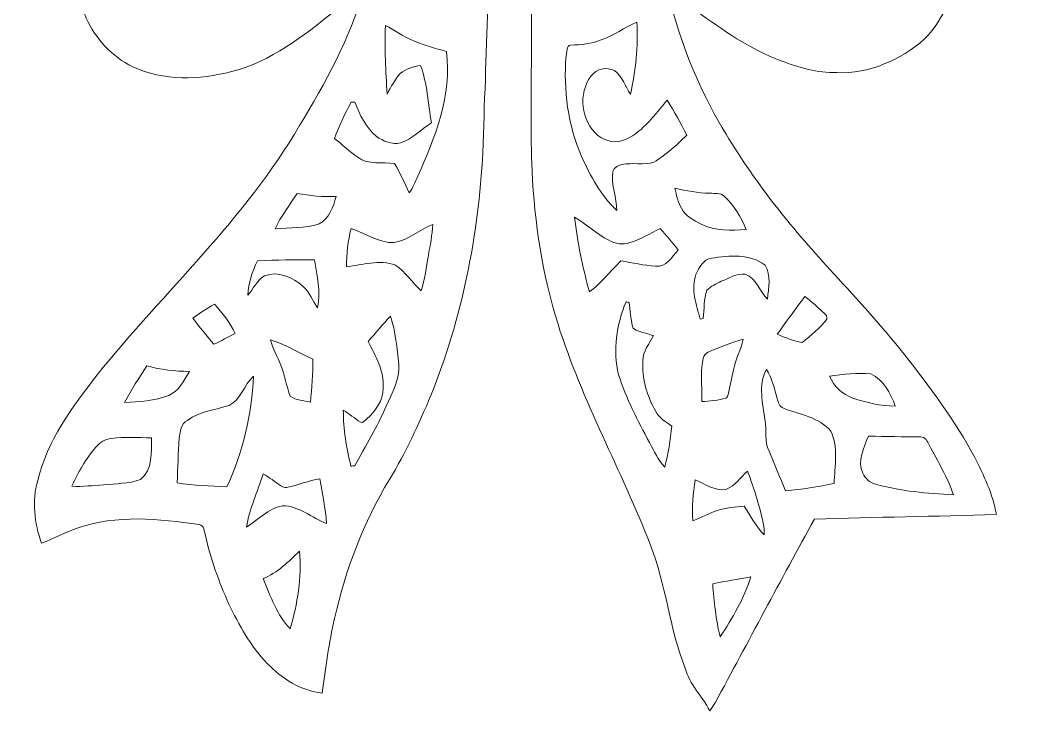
# Model space of a CAD drawing. Header units: centimetres. Extents: x -14.4 to 14.4, y -16.1 to 16.2.
# Drawn here: x -14.38 to 14.38, y -16.12 to 3.64 of the extents above; entities that cross this region are included whole.
import ezdxf

# ---------------------------------------------------------------- set-up
doc = ezdxf.new("R2010")
doc.units = ezdxf.units.CM
doc.header["$MEASUREMENT"] = 0
doc.layers.add('Layer 1', color=7, linetype='Continuous')

msp = doc.modelspace()

# ---------------------------------------------------------------- linework, layer by layer
at = {"layer": 'Layer 1', "color": 251, "lineweight": 9}
for points, knots in [([(11.6222, 16.09652), (12.20287, 16.15367), (12.80365, 16.08417), (13.33493, 15.83299), (13.33493, 15.83299), (13.70817, 15.66154), (14.07682, 15.40648), (14.2518, 15.02125), (14.2518, 15.02125), (14.37986, 14.77748), (14.3661, 14.48856), (14.3407, 14.22256), (14.3407, 14.22256), (14.23593, 13.72056), (13.96499, 13.27853), (13.78931, 12.80087), (13.78931, 12.80087), (13.2799, 11.60636), (12.97545, 10.33071), (12.82305, 9.04308), (12.82305, 9.04308), (12.63608, 7.67007), (12.66748, 6.27166), (12.40184, 4.90887), (12.40184, 4.90887), (12.28507, 4.23718), (11.98767, 3.58172), (11.49872, 3.09912), (11.49872, 3.09912), (10.81539, 2.49869), (9.91721, 2.10252), (8.99577, 2.14168), (8.99577, 2.14168), (8.44261, 2.12757), (7.90604, 2.28737), (7.39521, 2.48316), (7.39521, 2.48316), (6.51115, 2.81125), (5.73151, 3.35911), (4.97409, 3.90945), (4.97409, 3.90945), (4.7215, 4.08336), (4.49609, 4.31126), (4.20398, 4.41815), (4.20398, 4.41815), (4.22197, 4.19625), (4.2837, 3.98141), (4.3405, 3.76692), (4.3405, 3.76692), (4.67988, 2.57947), (5.18612, 1.44071), (5.825, 0.38378), (5.825, 0.38378), (6.6953, -1.06402), (7.76845, -2.37847), (8.91322, -3.61707), (8.91322, -3.61707), (9.6036, -4.36284), (10.28905, -5.11496), (10.92123, -5.91189), (10.92123, -5.91189), (11.66382, -6.84534), (12.37397, -7.81229), (12.94264, -8.86323), (12.94264, -8.86323), (13.20335, -9.38216), (13.46087, -9.91486), (13.56212, -10.49165), (13.56212, -10.49165), (11.82751, -10.55621), (10.09148, -10.57279), (8.35689, -10.62747), (8.35689, -10.62747), (7.38957, -12.3709), (6.46212, -14.1362), (5.50962, -15.88774), (5.50962, -15.88774), (5.46481, -15.96676), (5.41296, -16.0419), (5.35898, -16.11528), (5.35898, -16.11528), (5.14767, -15.693), (4.77619, -15.36139), (4.65694, -14.89361), (4.65694, -14.89361), (4.20327, -13.75449), (4.1119, -12.51165), (3.66211, -11.37112), (3.66211, -11.37112), (2.83485, -9.24352), (1.70208, -7.2408), (1.01663, -5.05675), (1.01663, -5.05675), (0.56719, -3.63823), (0.34494, -2.15304), (0.27297, -0.6689), (0.27297, -0.6689), (0.1816, 1.49821), (0.34494, 3.6692), (0.19536, 5.83456), (0.19536, 5.83456), (0.14703, 6.5881), (-0.01419, 7.3314), (-0.27736, 8.03837), (-0.27736, 8.03837), (-0.46539, 7.86127), (-0.5804, 7.61644), (-0.63261, 7.36597), (-0.63261, 7.36597), (-0.90248, 6.27483), (-0.98362, 5.14664), (-1.0002, 4.02586), (-1.0002, 4.02586), (-1.02984, 2.63451), (-1.09616, 1.24421), (-1.13673, -0.14715), (-1.13673, -0.14715), (-1.26055, -2.51958), (-1.73363, -4.8846), (-2.62086, -7.09193), (-2.62086, -7.09193), (-2.97082, -7.91496), (-3.33771, -8.73552), (-3.81114, -9.49646), (-3.81114, -9.49646), (-4.55373, -10.72025), (-5.0642, -12.07492), (-5.37747, -13.46909), (-5.37747, -13.46909), (-5.55139, -14.17077), (-5.623, -14.89079), (-5.73236, -15.60375), (-5.73236, -15.60375), (-6.34549, -15.54096), (-6.88947, -15.19629), (-7.30575, -14.75638), (-7.30575, -14.75638), (-7.78729, -14.26849), (-8.11079, -13.65395), (-8.41347, -13.04541), (-8.41347, -13.04541), (-8.68688, -12.41499), (-8.93488, -11.7687), (-9.07423, -11.09419), (-9.07423, -11.09419), (-9.11444, -10.994), (-9.11092, -10.80139), (-9.25732, -10.78763), (-9.25732, -10.78763), (-10.40984, -10.61583), (-11.62552, -10.49306), (-12.74594, -10.8924), (-12.74594, -10.8924), (-13.09766, -11.00494), (-13.41904, -11.19262), (-13.76688, -11.31503), (-13.76688, -11.31503), (-13.9796, -10.74706), (-14.03922, -10.10959), (-13.878, -9.5208), (-13.878, -9.5208), (-13.5979, -8.37745), (-12.8814, -7.41155), (-12.17126, -6.49785), (-12.17126, -6.49785), (-10.24897, -4.11766), (-7.93864, -2.03557), (-6.38183, 0.62508), (-6.38183, 0.62508), (-5.64911, 1.85063), (-4.93332, 3.11076), (-4.54985, 4.49611), (-4.54985, 4.49611), (-4.85818, 4.34195), (-5.11006, 4.09959), (-5.38488, 3.89604), (-5.38488, 3.89604), (-6.27564, 3.19084), (-7.19992, 2.45601), (-8.32245, 2.17272), (-8.32245, 2.17272), (-9.2492, 1.93636), (-10.27438, 1.89191), (-11.15667, 2.31136), (-11.15667, 2.31136), (-11.7504, 2.59217), (-12.21395, 3.10688), (-12.48806, 3.69848), (-12.48806, 3.69848), (-12.76393, 4.39063), (-12.76181, 5.15122), (-12.76852, 5.88431), (-12.76852, 5.88431), (-12.66797, 8.19359), (-13.06873, 10.52686), (-13.97078, 12.65658), (-13.97078, 12.65658), (-14.15917, 13.13142), (-14.37965, 13.61719), (-14.35566, 14.13931), (-14.35566, 14.13931), (-14.38106, 14.49455), (-14.14364, 14.7923), (-13.90411, 15.02584), (-13.90411, 15.02584), (-13.41339, 15.49574), (-12.72477, 15.67636), (-12.06402, 15.71975), (-12.06402, 15.71975), (-11.00851, 15.81571), (-9.9604, 15.60898), (-8.93028, 15.40401), (-8.93028, 15.40401), (-6.3021, 14.84804), (-3.7681, 13.87543), (-1.41436, 12.58356), (-1.41436, 12.58356), (-0.99632, 12.34543), (-0.58075, 12.10201), (-0.17647, 11.84096), (-0.17647, 11.84096), (0.21053, 12.24806), (0.69101, 12.54651), (1.17714, 12.81921), (1.17714, 12.81921), (2.56673, 13.58615), (4.04664, 14.17141), (5.53925, 14.70375), (5.53925, 14.70375), (7.50951, 15.37509), (9.53799, 15.94271), (11.6222, 16.09652), (11.6222, 16.09652), (11.6222, 16.09652), (11.6222, 16.09652), (11.6222, 16.09652)], [0, 0, 0, 0, 0.01666667, 0.01666667, 0.01666667, 0.01666667, 0.03333333, 0.03333333, 0.03333333, 0.03333333, 0.05, 0.05, 0.05, 0.05, 0.06666667, 0.06666667, 0.06666667, 0.06666667, 0.08333333, 0.08333333, 0.08333333, 0.08333333, 0.1, 0.1, 0.1, 0.1, 0.11666667, 0.11666667, 0.11666667, 0.11666667, 0.13333333, 0.13333333, 0.13333333, 0.13333333, 0.15, 0.15, 0.15, 0.15, 0.16666667, 0.16666667, 0.16666667, 0.16666667, 0.18333333, 0.18333333, 0.18333333, 0.18333333, 0.2, 0.2, 0.2, 0.2, 0.21666667, 0.21666667, 0.21666667, 0.21666667, 0.23333333, 0.23333333, 0.23333333, 0.23333333, 0.25, 0.25, 0.25, 0.25, 0.26666667, 0.26666667, 0.26666667, 0.26666667, 0.28333333, 0.28333333, 0.28333333, 0.28333333, 0.3, 0.3, 0.3, 0.3, 0.31666667, 0.31666667, 0.31666667, 0.31666667, 0.33333333, 0.33333333, 0.33333333, 0.33333333, 0.35, 0.35, 0.35, 0.35, 0.36666667, 0.36666667, 0.36666667, 0.36666667, 0.38333333, 0.38333333, 0.38333333, 0.38333333, 0.4, 0.4, 0.4, 0.4, 0.41666667, 0.41666667, 0.41666667, 0.41666667, 0.43333333, 0.43333333, 0.43333333, 0.43333333, 0.45, 0.45, 0.45, 0.45, 0.46666667, 0.46666667, 0.46666667, 0.46666667, 0.48333333, 0.48333333, 0.48333333, 0.48333333, 0.5, 0.5, 0.5, 0.5, 0.51666667, 0.51666667, 0.51666667, 0.51666667, 0.53333333, 0.53333333, 0.53333333, 0.53333333, 0.55, 0.55, 0.55, 0.55, 0.56666667, 0.56666667, 0.56666667, 0.56666667, 0.58333333, 0.58333333, 0.58333333, 0.58333333, 0.6, 0.6, 0.6, 0.6, 0.61666667, 0.61666667, 0.61666667, 0.61666667, 0.63333333, 0.63333333, 0.63333333, 0.63333333, 0.65, 0.65, 0.65, 0.65, 0.66666667, 0.66666667, 0.66666667, 0.66666667, 0.68333333, 0.68333333, 0.68333333, 0.68333333, 0.7, 0.7, 0.7, 0.7, 0.71666667, 0.71666667, 0.71666667, 0.71666667, 0.73333333, 0.73333333, 0.73333333, 0.73333333, 0.75, 0.75, 0.75, 0.75, 0.76666667, 0.76666667, 0.76666667, 0.76666667, 0.78333333, 0.78333333, 0.78333333, 0.78333333, 0.8, 0.8, 0.8, 0.8, 0.81666667, 0.81666667, 0.81666667, 0.81666667, 0.83333333, 0.83333333, 0.83333333, 0.83333333, 0.85, 0.85, 0.85, 0.85, 0.86666667, 0.86666667, 0.86666667, 0.86666667, 0.88333333, 0.88333333, 0.88333333, 0.88333333, 0.9, 0.9, 0.9, 0.9, 0.91666667, 0.91666667, 0.91666667, 0.91666667, 0.93333333, 0.93333333, 0.93333333, 0.93333333, 0.95, 0.95, 0.95, 0.95, 0.96666667, 0.96666667, 0.96666667, 0.96666667, 1, 1, 1, 1]), ([(-3.92614, 3.49211), (-3.94343, 2.83841), (-3.92297, 2.18189), (-3.87287, 1.52996), (-3.87287, 1.52996), (-3.76351, 1.73457), (-3.65732, 1.94412), (-3.50069, 2.11804), (-3.50069, 2.11804), (-3.33594, 2.25174), (-3.1271, 2.31983), (-2.92002, 2.35053), (-2.92002, 2.35053), (-2.72564, 1.82418), (-2.70306, 1.25409), (-2.60781, 0.70552), (-2.60781, 0.70552), (-2.89956, 0.51114), (-3.1525, 0.24232), (-3.49293, 0.13225), (-3.49293, 0.13225), (-3.74058, 0.07475), (-3.98929, 0.18094), (-4.18755, 0.32275), (-4.18755, 0.32275), (-4.4927, 0.57146), (-4.65639, 0.94082), (-4.79997, 1.29677), (-4.79997, 1.29677), (-4.82678, 1.29748), (-4.88005, 1.29854), (-4.90686, 1.29889), (-4.90686, 1.29889), (-5.07831, 0.95811), (-5.26387, 0.61944), (-5.37817, 0.25361), (-5.37817, 0.25361), (-5.15416, 0.08075), (-4.94814, -0.11469), (-4.71742, -0.27909), (-4.71742, -0.27909), (-4.41297, -0.50486), (-4.01187, -0.40997), (-3.66015, -0.459), (-3.66015, -0.459), (-3.5021, -0.72852), (-3.37299, -1.01322), (-3.24845, -1.29967), (-3.24845, -1.29967), (-3.13451, -1.1568), (-3.06819, -0.9857), (-2.99657, -0.81954), (-2.99657, -0.81954), (-2.50198, 0.30018), (-2.0102, 1.49292), (-2.17777, 2.74563), (-2.17777, 2.74563), (-2.50268, 2.83877), (-2.83182, 2.92308), (-3.14086, 3.06172), (-3.14086, 3.06172), (-3.41708, 3.17708), (-3.66015, 3.35629), (-3.92614, 3.49211), (-3.92614, 3.49211), (-3.92614, 3.49211), (-3.92614, 3.49211), (-3.92614, 3.49211)], [0, 0, 0, 0, 0.05555556, 0.05555556, 0.05555556, 0.05555556, 0.11111111, 0.11111111, 0.11111111, 0.11111111, 0.16666667, 0.16666667, 0.16666667, 0.16666667, 0.22222222, 0.22222222, 0.22222222, 0.22222222, 0.27777778, 0.27777778, 0.27777778, 0.27777778, 0.33333333, 0.33333333, 0.33333333, 0.33333333, 0.38888889, 0.38888889, 0.38888889, 0.38888889, 0.44444444, 0.44444444, 0.44444444, 0.44444444, 0.5, 0.5, 0.5, 0.5, 0.55555556, 0.55555556, 0.55555556, 0.55555556, 0.61111111, 0.61111111, 0.61111111, 0.61111111, 0.66666667, 0.66666667, 0.66666667, 0.66666667, 0.72222222, 0.72222222, 0.72222222, 0.72222222, 0.77777778, 0.77777778, 0.77777778, 0.77777778, 0.83333333, 0.83333333, 0.83333333, 0.83333333, 0.88888889, 0.88888889, 0.88888889, 0.88888889, 1, 1, 1, 1]), ([(2.24677, 3.07654), (1.96948, 2.9633), (1.66997, 2.93931), (1.3747, 2.93084), (1.3747, 2.93084), (1.23782, 2.91496), (1.28545, 2.69977), (1.24558, 2.6211), (1.24558, 2.6211), (1.16832, 1.64461), (1.29815, 0.64555), (1.69114, -0.25545), (1.69114, -0.25545), (1.94373, -0.81884), (2.24888, -1.3794), (2.70326, -1.8052), (2.70326, -1.8052), (2.69585, -1.42914), (2.52863, -1.07037), (2.58826, -0.69078), (2.58826, -0.69078), (2.61683, -0.57401), (2.7343, -0.51086), (2.84367, -0.48687), (2.84367, -0.48687), (3.14529, -0.4269), (3.46632, -0.50522), (3.763, -0.41773), (3.763, -0.41773), (4.11014, -0.20853), (4.41106, 0.0684), (4.69928, 0.35168), (4.69928, 0.35168), (4.53241, 0.69635), (4.3405, 1.02796), (4.14471, 1.35639), (4.14471, 1.35639), (3.78664, 0.95176), (3.47267, 0.47233), (2.96502, 0.23773), (2.96502, 0.23773), (2.70467, 0.10086), (2.37659, 0.16965), (2.15187, 0.34533), (2.15187, 0.34533), (1.68761, 0.76337), (1.57437, 1.54619), (1.96736, 2.04748), (1.96736, 2.04748), (2.11484, 2.26234), (2.40657, 2.30889), (2.63307, 2.20165), (2.63307, 2.20165), (2.85813, 2.03443), (2.94315, 1.75397), (3.08673, 1.52432), (3.08673, 1.52432), (3.24865, 2.19742), (3.30651, 2.89274), (3.27582, 3.58383), (3.27582, 3.58383), (2.92163, 3.43743), (2.61154, 3.20001), (2.24677, 3.07654), (2.24677, 3.07654), (2.24677, 3.07654), (2.24677, 3.07654), (2.24677, 3.07654)], [0, 0, 0, 0, 0.05555556, 0.05555556, 0.05555556, 0.05555556, 0.11111111, 0.11111111, 0.11111111, 0.11111111, 0.16666667, 0.16666667, 0.16666667, 0.16666667, 0.22222222, 0.22222222, 0.22222222, 0.22222222, 0.27777778, 0.27777778, 0.27777778, 0.27777778, 0.33333333, 0.33333333, 0.33333333, 0.33333333, 0.38888889, 0.38888889, 0.38888889, 0.38888889, 0.44444444, 0.44444444, 0.44444444, 0.44444444, 0.5, 0.5, 0.5, 0.5, 0.55555556, 0.55555556, 0.55555556, 0.55555556, 0.61111111, 0.61111111, 0.61111111, 0.61111111, 0.66666667, 0.66666667, 0.66666667, 0.66666667, 0.72222222, 0.72222222, 0.72222222, 0.72222222, 0.77777778, 0.77777778, 0.77777778, 0.77777778, 0.83333333, 0.83333333, 0.83333333, 0.83333333, 0.88888889, 0.88888889, 0.88888889, 0.88888889, 1, 1, 1, 1]), ([(-6.45274, -1.31308), (-6.66863, -1.64645), (-6.91346, -1.96536), (-7.07997, -2.32837), (-7.07997, -2.32837), (-6.6637, -2.28004), (-6.22731, -2.3192), (-5.82479, -2.18761), (-5.82479, -2.18761), (-5.53692, -2.03662), (-5.41275, -1.6969), (-5.33831, -1.39739), (-5.33831, -1.39739), (-5.7119, -1.42738), (-6.08444, -1.36917), (-6.45274, -1.31308), (-6.45274, -1.31308), (-6.45274, -1.31308), (-6.45274, -1.31308), (-6.45274, -1.31308)], [0, 0, 0, 0, 0.16666667, 0.16666667, 0.16666667, 0.16666667, 0.33333333, 0.33333333, 0.33333333, 0.33333333, 0.5, 0.5, 0.5, 0.5, 0.66666667, 0.66666667, 0.66666667, 0.66666667, 1, 1, 1, 1]), ([(4.35849, -1.16667), (4.40894, -1.36035), (4.43929, -1.56496), (4.55005, -1.73676), (4.55005, -1.73676), (4.65835, -1.96536), (4.90389, -2.08002), (5.11555, -2.19467), (5.11555, -2.19467), (5.51597, -2.39293), (5.97176, -2.38446), (6.40602, -2.3446), (6.40602, -2.3446), (6.25221, -1.99535), (6.05889, -1.65315), (5.77561, -1.39316), (5.77561, -1.39316), (5.66519, -1.28803), (5.49692, -1.32154), (5.36216, -1.30496), (5.36216, -1.30496), (5.02171, -1.30814), (4.69046, -1.23088), (4.35849, -1.16667), (4.35849, -1.16667), (4.35849, -1.16667), (4.35849, -1.16667), (4.35849, -1.16667)], [0, 0, 0, 0, 0.125, 0.125, 0.125, 0.125, 0.25, 0.25, 0.25, 0.25, 0.375, 0.375, 0.375, 0.375, 0.5, 0.5, 0.5, 0.5, 0.625, 0.625, 0.625, 0.625, 0.75, 0.75, 0.75, 0.75, 1, 1, 1, 1]), ([(1.48723, -1.98794), (1.57155, -2.71219), (1.72783, -3.42798), (1.91374, -4.13212), (1.91374, -4.13212), (2.25594, -3.87989), (2.51417, -3.53734), (2.81615, -3.24207), (2.81615, -3.24207), (3.1467, -3.29428), (3.47443, -3.37824), (3.81063, -3.38953), (3.81063, -3.38953), (4.12107, -3.43468), (4.27241, -3.12071), (4.45903, -2.93444), (4.45903, -2.93444), (4.29358, -2.72207), (4.11473, -2.52064), (3.93622, -2.3192), (3.93622, -2.3192), (3.6487, -2.45678), (3.37883, -2.63564), (3.06909, -2.72172), (3.06909, -2.72172), (2.87224, -2.79369), (2.64752, -2.75664), (2.47007, -2.65222), (2.47007, -2.65222), (2.11624, -2.47089), (1.82731, -2.19079), (1.48723, -1.98794), (1.48723, -1.98794), (1.48723, -1.98794), (1.48723, -1.98794), (1.48723, -1.98794)], [0, 0, 0, 0, 0.1, 0.1, 0.1, 0.1, 0.2, 0.2, 0.2, 0.2, 0.3, 0.3, 0.3, 0.3, 0.4, 0.4, 0.4, 0.4, 0.5, 0.5, 0.5, 0.5, 0.6, 0.6, 0.6, 0.6, 0.7, 0.7, 0.7, 0.7, 0.8, 0.8, 0.8, 0.8, 1, 1, 1, 1]), ([(-3.67355, -2.7189), (-4.12793, -2.74006), (-4.49482, -2.44973), (-4.90651, -2.3125), (-4.90651, -2.3125), (-4.99788, -2.67198), (-5.04445, -3.04451), (-5.0381, -3.41528), (-5.0381, -3.41528), (-4.57913, -3.35284), (-4.09406, -3.19867), (-3.63898, -3.36448), (-3.63898, -3.36448), (-3.3437, -3.55639), (-3.16379, -3.87107), (-2.89885, -4.09685), (-2.89885, -4.09685), (-2.79231, -3.77123), (-2.75704, -3.42833), (-2.69565, -3.09284), (-2.69565, -3.09284), (-2.64944, -2.79615), (-2.57677, -2.50229), (-2.57077, -2.20067), (-2.57077, -2.20067), (-2.94895, -2.35271), (-3.26151, -2.65116), (-3.67355, -2.7189), (-3.67355, -2.7189), (-3.67355, -2.7189), (-3.67355, -2.7189), (-3.67355, -2.7189)], [0, 0, 0, 0, 0.11111111, 0.11111111, 0.11111111, 0.11111111, 0.22222222, 0.22222222, 0.22222222, 0.22222222, 0.33333333, 0.33333333, 0.33333333, 0.33333333, 0.44444444, 0.44444444, 0.44444444, 0.44444444, 0.55555556, 0.55555556, 0.55555556, 0.55555556, 0.66666667, 0.66666667, 0.66666667, 0.66666667, 0.77777778, 0.77777778, 0.77777778, 0.77777778, 1, 1, 1, 1]), ([(5.4059, -3.16657), (5.17024, -3.20326), (5.05242, -3.4368), (4.96492, -3.63083), (4.96492, -3.63083), (4.81569, -4.05416), (4.97268, -4.49972), (5.08804, -4.91141), (5.08804, -4.91141), (5.10885, -4.90647), (5.15048, -4.8973), (5.17094, -4.89236), (5.17094, -4.89236), (5.2041, -4.62354), (5.18612, -4.33991), (5.27467, -4.08097), (5.27467, -4.08097), (5.38967, -3.96491), (5.54842, -3.90564), (5.68989, -3.82768), (5.68989, -3.82768), (5.90579, -3.73631), (6.13051, -3.59978), (6.37357, -3.61919), (6.37357, -3.61919), (6.69636, -3.75183), (6.78914, -4.10461), (7.00857, -4.34132), (7.00857, -4.34132), (7.0442, -4.01924), (7.12675, -3.65376), (6.94331, -3.36483), (6.94331, -3.36483), (6.50798, -3.0311), (5.91707, -3.09072), (5.4059, -3.16657), (5.4059, -3.16657), (5.4059, -3.16657), (5.4059, -3.16657), (5.4059, -3.16657)], [0, 0, 0, 0, 0.09090909, 0.09090909, 0.09090909, 0.09090909, 0.18181818, 0.18181818, 0.18181818, 0.18181818, 0.27272727, 0.27272727, 0.27272727, 0.27272727, 0.36363636, 0.36363636, 0.36363636, 0.36363636, 0.45454545, 0.45454545, 0.45454545, 0.45454545, 0.54545455, 0.54545455, 0.54545455, 0.54545455, 0.63636364, 0.63636364, 0.63636364, 0.63636364, 0.72727273, 0.72727273, 0.72727273, 0.72727273, 0.81818182, 0.81818182, 0.81818182, 0.81818182, 1, 1, 1, 1]), ([(-7.58762, -3.24312), (-7.73861, -3.55004), (-7.8455, -3.88165), (-7.85855, -4.22596), (-7.85855, -4.22596), (-7.70757, -4.03405), (-7.59644, -3.79769), (-7.38089, -3.66928), (-7.38089, -3.66928), (-7.00201, -3.52111), (-6.57303, -3.71161), (-6.28869, -3.96808), (-6.28869, -3.96808), (-6.09008, -4.13283), (-6.01, -4.38436), (-5.86465, -4.58897), (-5.86465, -4.58897), (-5.76588, -4.13459), (-5.88829, -3.66646), (-5.95355, -3.21667), (-5.95355, -3.21667), (-6.49824, -3.21561), (-7.04364, -3.20679), (-7.58762, -3.24312), (-7.58762, -3.24312), (-7.58762, -3.24312), (-7.58762, -3.24312), (-7.58762, -3.24312)], [0, 0, 0, 0, 0.125, 0.125, 0.125, 0.125, 0.25, 0.25, 0.25, 0.25, 0.375, 0.375, 0.375, 0.375, 0.5, 0.5, 0.5, 0.5, 0.625, 0.625, 0.625, 0.625, 0.75, 0.75, 0.75, 0.75, 1, 1, 1, 1]), ([(8.08172, -4.26477), (7.81678, -4.62037), (7.5522, -4.97632), (7.29326, -5.33615), (7.29326, -5.33615), (7.5208, -5.43987), (7.75258, -5.54182), (8.00305, -5.57534), (8.00305, -5.57534), (8.25846, -5.37355), (8.51598, -5.16576), (8.71496, -4.90577), (8.71496, -4.90577), (8.72201, -4.8405), (8.68426, -4.78159), (8.63523, -4.74243), (8.63523, -4.74243), (8.46342, -4.56851), (8.27222, -4.41646), (8.08172, -4.26477), (8.08172, -4.26477), (8.08172, -4.26477), (8.08172, -4.26477), (8.08172, -4.26477)], [0, 0, 0, 0, 0.14285714, 0.14285714, 0.14285714, 0.14285714, 0.28571429, 0.28571429, 0.28571429, 0.28571429, 0.42857143, 0.42857143, 0.42857143, 0.42857143, 0.57142857, 0.57142857, 0.57142857, 0.57142857, 0.71428571, 0.71428571, 0.71428571, 0.71428571, 1, 1, 1, 1]), ([(-8.82128, -4.47855), (-9.02837, -4.60732), (-9.23827, -4.73326), (-9.43511, -4.87825), (-9.43511, -4.87825), (-9.24956, -5.1386), (-9.03683, -5.37778), (-8.83963, -5.62967), (-8.83963, -5.62967), (-8.63079, -5.53442), (-8.43111, -5.42082), (-8.22579, -5.31852), (-8.22579, -5.31852), (-8.37432, -5.00737), (-8.58986, -4.73185), (-8.82128, -4.47855), (-8.82128, -4.47855), (-8.82128, -4.47855), (-8.82128, -4.47855), (-8.82128, -4.47855)], [0, 0, 0, 0, 0.16666667, 0.16666667, 0.16666667, 0.16666667, 0.33333333, 0.33333333, 0.33333333, 0.33333333, 0.5, 0.5, 0.5, 0.5, 0.66666667, 0.66666667, 0.66666667, 0.66666667, 1, 1, 1, 1]), ([(2.96255, -4.41223), (2.69338, -5.06804), (2.57379, -5.80147), (2.75194, -6.49785), (2.75194, -6.49785), (2.96255, -7.17907), (3.29381, -7.81442), (3.63495, -8.43742), (3.63495, -8.43742), (3.76865, -8.67978), (3.87907, -8.94225), (4.07274, -9.1451), (4.07274, -9.1451), (4.162, -8.75669), (4.24031, -8.36475), (4.26995, -7.96681), (4.26995, -7.96681), (4.09955, -7.85287), (3.91823, -7.73681), (3.81663, -7.55195), (3.81663, -7.55195), (3.56016, -7.11839), (3.41799, -6.60227), (3.44268, -6.09851), (3.44268, -6.09851), (3.45009, -5.8244), (3.62648, -5.60956), (3.75313, -5.38166), (3.75313, -5.38166), (3.60214, -5.3358), (3.44903, -5.29488), (3.30087, -5.24373), (3.30087, -5.24373), (3.24019, -5.21938), (3.16505, -5.1901), (3.15058, -5.11849), (3.15058, -5.11849), (3.10084, -4.89342), (3.07579, -4.66447), (3.04863, -4.43622), (3.04863, -4.43622), (3.02711, -4.43022), (2.98407, -4.41823), (2.96255, -4.41223), (2.96255, -4.41223), (2.96255, -4.41223), (2.96255, -4.41223), (2.96255, -4.41223)], [0, 0, 0, 0, 0.07692308, 0.07692308, 0.07692308, 0.07692308, 0.15384615, 0.15384615, 0.15384615, 0.15384615, 0.23076923, 0.23076923, 0.23076923, 0.23076923, 0.30769231, 0.30769231, 0.30769231, 0.30769231, 0.38461538, 0.38461538, 0.38461538, 0.38461538, 0.46153846, 0.46153846, 0.46153846, 0.46153846, 0.53846154, 0.53846154, 0.53846154, 0.53846154, 0.61538462, 0.61538462, 0.61538462, 0.61538462, 0.69230769, 0.69230769, 0.69230769, 0.69230769, 0.76923077, 0.76923077, 0.76923077, 0.76923077, 0.84615385, 0.84615385, 0.84615385, 0.84615385, 1, 1, 1, 1]), ([(-4.41897, -5.54712), (-4.21083, -5.96622), (-3.94484, -6.39907), (-3.98929, -6.88555), (-3.98929, -6.88555), (-3.98082, -7.23516), (-4.21612, -7.53008), (-4.45178, -7.76221), (-4.45178, -7.76221), (-4.50611, -7.7929), (-4.56643, -7.90085), (-4.63805, -7.85816), (-4.63805, -7.85816), (-4.80597, -7.74845), (-4.95625, -7.61475), (-5.13052, -7.51526), (-5.13052, -7.51526), (-5.12276, -8.05394), (-5.05327, -8.59159), (-4.9118, -9.11194), (-4.9118, -9.11194), (-4.88393, -9.11017), (-4.82819, -9.107), (-4.80032, -9.10558), (-4.80032, -9.10558), (-4.49305, -8.53867), (-4.16144, -7.98445), (-3.89898, -7.39461), (-3.89898, -7.39461), (-3.73882, -7.01432), (-3.50845, -6.63367), (-3.54338, -6.20434), (-3.54338, -6.20434), (-3.58818, -5.7415), (-3.62769, -5.26701), (-3.78115, -4.82533), (-3.78115, -4.82533), (-4.00305, -5.05746), (-4.20025, -5.31181), (-4.41897, -5.54712), (-4.41897, -5.54712), (-4.41897, -5.54712), (-4.41897, -5.54712), (-4.41897, -5.54712)], [0, 0, 0, 0, 0.08333333, 0.08333333, 0.08333333, 0.08333333, 0.16666667, 0.16666667, 0.16666667, 0.16666667, 0.25, 0.25, 0.25, 0.25, 0.33333333, 0.33333333, 0.33333333, 0.33333333, 0.41666667, 0.41666667, 0.41666667, 0.41666667, 0.5, 0.5, 0.5, 0.5, 0.58333333, 0.58333333, 0.58333333, 0.58333333, 0.66666667, 0.66666667, 0.66666667, 0.66666667, 0.75, 0.75, 0.75, 0.75, 0.83333333, 0.83333333, 0.83333333, 0.83333333, 1, 1, 1, 1]), ([(-7.21332, -5.49984), (-7.1463, -5.75208), (-7.01612, -5.98033), (-6.92264, -6.22269), (-6.92264, -6.22269), (-6.8034, -6.51161), (-6.76071, -6.82629), (-6.64888, -7.11698), (-6.64888, -7.11698), (-6.48025, -7.23022), (-6.264, -7.23763), (-6.07032, -7.28349), (-6.07032, -7.28349), (-6.03575, -6.87568), (-5.98919, -6.46822), (-6.00012, -6.05829), (-6.00012, -6.05829), (-6.39876, -5.85968), (-6.79034, -5.64307), (-7.21332, -5.49984), (-7.21332, -5.49984), (-7.21332, -5.49984), (-7.21332, -5.49984), (-7.21332, -5.49984)], [0, 0, 0, 0, 0.14285714, 0.14285714, 0.14285714, 0.14285714, 0.28571429, 0.28571429, 0.28571429, 0.28571429, 0.42857143, 0.42857143, 0.42857143, 0.42857143, 0.57142857, 0.57142857, 0.57142857, 0.57142857, 0.71428571, 0.71428571, 0.71428571, 0.71428571, 1, 1, 1, 1]), ([(5.31488, -5.85333), (5.1533, -5.92), (5.15577, -6.12673), (5.13178, -6.2696), (5.13178, -6.2696), (5.11026, -6.60227), (5.13601, -6.93635), (5.13355, -7.27008), (5.13355, -7.27008), (5.36463, -7.24997), (5.59852, -7.23198), (5.82288, -7.16919), (5.82288, -7.16919), (5.86874, -7.15825), (5.87474, -7.1004), (5.88956, -7.06371), (5.88956, -7.06371), (5.94565, -6.82946), (5.97528, -6.59063), (6.03843, -6.3585), (6.03843, -6.3585), (6.10193, -6.05653), (6.24974, -5.78065), (6.31818, -5.48044), (6.31818, -5.48044), (5.97599, -5.58204), (5.64191, -5.71186), (5.31488, -5.85333), (5.31488, -5.85333), (5.31488, -5.85333), (5.31488, -5.85333), (5.31488, -5.85333)], [0, 0, 0, 0, 0.11111111, 0.11111111, 0.11111111, 0.11111111, 0.22222222, 0.22222222, 0.22222222, 0.22222222, 0.33333333, 0.33333333, 0.33333333, 0.33333333, 0.44444444, 0.44444444, 0.44444444, 0.44444444, 0.55555556, 0.55555556, 0.55555556, 0.55555556, 0.66666667, 0.66666667, 0.66666667, 0.66666667, 0.77777778, 0.77777778, 0.77777778, 0.77777778, 1, 1, 1, 1]), ([(-10.75345, -6.24844), (-10.97464, -6.59134), (-11.19619, -6.93459), (-11.3948, -7.2916), (-11.3948, -7.2916), (-10.96759, -7.27326), (-10.53226, -7.24433), (-10.12796, -7.09475), (-10.12796, -7.09475), (-9.83376, -6.9741), (-9.68877, -6.66366), (-9.53672, -6.40542), (-9.53672, -6.40542), (-9.94735, -6.39872), (-10.35693, -6.35921), (-10.75345, -6.24844), (-10.75345, -6.24844), (-10.75345, -6.24844), (-10.75345, -6.24844), (-10.75345, -6.24844)], [0, 0, 0, 0, 0.16666667, 0.16666667, 0.16666667, 0.16666667, 0.33333333, 0.33333333, 0.33333333, 0.33333333, 0.5, 0.5, 0.5, 0.5, 0.66666667, 0.66666667, 0.66666667, 0.66666667, 1, 1, 1, 1]), ([(-8.39936, -7.37556), (-8.79977, -7.51103), (-9.24531, -7.54243), (-9.59387, -7.80629), (-9.59387, -7.80629), (-9.78437, -7.89767), (-9.79495, -8.1298), (-9.82494, -8.3083), (-9.82494, -8.3083), (-9.85774, -8.73552), (-9.86656, -9.16449), (-9.88597, -9.59277), (-9.88597, -9.59277), (-9.41536, -9.67603), (-8.93417, -9.66543), (-8.45898, -9.70883), (-8.45898, -9.70883), (-8.00178, -8.71788), (-7.75272, -7.63203), (-7.70051, -6.54301), (-7.70051, -6.54301), (-7.97709, -6.78678), (-8.04835, -7.21223), (-8.39936, -7.37556), (-8.39936, -7.37556), (-8.39936, -7.37556), (-8.39936, -7.37556), (-8.39936, -7.37556)], [0, 0, 0, 0, 0.125, 0.125, 0.125, 0.125, 0.25, 0.25, 0.25, 0.25, 0.375, 0.375, 0.375, 0.375, 0.5, 0.5, 0.5, 0.5, 0.625, 0.625, 0.625, 0.625, 0.75, 0.75, 0.75, 0.75, 1, 1, 1, 1]), ([(6.94084, -7.8056), (6.99269, -8.09629), (6.92037, -8.41097), (7.05514, -8.68471), (7.05514, -8.68471), (7.21741, -9.06008), (7.36946, -9.43967), (7.52433, -9.8182), (7.52433, -9.8182), (7.99388, -9.7808), (8.46025, -9.70601), (8.92062, -9.60618), (8.92062, -9.60618), (8.93297, -9.11158), (9.0508, -8.57818), (8.82608, -8.11322), (8.82608, -8.11322), (8.48424, -7.71493), (7.93391, -7.62992), (7.46647, -7.45952), (7.46647, -7.45952), (7.35182, -7.41648), (7.32184, -7.28596), (7.28797, -7.18189), (7.28797, -7.18189), (7.21036, -6.89649), (7.14545, -6.59804), (6.9807, -6.34722), (6.9807, -6.34722), (6.74081, -6.80265), (6.87275, -7.32441), (6.94084, -7.8056), (6.94084, -7.8056), (6.94084, -7.8056), (6.94084, -7.8056), (6.94084, -7.8056)], [0, 0, 0, 0, 0.1, 0.1, 0.1, 0.1, 0.2, 0.2, 0.2, 0.2, 0.3, 0.3, 0.3, 0.3, 0.4, 0.4, 0.4, 0.4, 0.5, 0.5, 0.5, 0.5, 0.6, 0.6, 0.6, 0.6, 0.7, 0.7, 0.7, 0.7, 0.8, 0.8, 0.8, 0.8, 1, 1, 1, 1]), ([(8.79116, -6.5423), (8.90757, -6.8344), (9.15663, -7.06512), (9.45402, -7.16707), (9.45402, -7.16707), (9.84243, -7.30289), (10.25342, -7.38897), (10.66582, -7.39602), (10.66582, -7.39602), (10.53705, -7.02984), (10.33772, -6.65202), (9.97154, -6.47774), (9.97154, -6.47774), (9.5782, -6.4347), (9.18096, -6.48339), (8.79116, -6.5423), (8.79116, -6.5423), (8.79116, -6.5423), (8.79116, -6.5423), (8.79116, -6.5423)], [0, 0, 0, 0, 0.16666667, 0.16666667, 0.16666667, 0.16666667, 0.33333333, 0.33333333, 0.33333333, 0.33333333, 0.5, 0.5, 0.5, 0.5, 0.66666667, 0.66666667, 0.66666667, 0.66666667, 1, 1, 1, 1]), ([(-11.76733, -8.3196), (-11.94055, -8.34429), (-12.10459, -8.43354), (-12.2136, -8.57148), (-12.2136, -8.57148), (-12.50323, -8.90097), (-12.71525, -9.2915), (-12.89904, -9.68767), (-12.89904, -9.68767), (-12.5953, -9.70848), (-12.29121, -9.66474), (-11.98817, -9.65063), (-11.98817, -9.65063), (-11.6368, -9.6097), (-11.26921, -9.62417), (-10.93513, -9.4954), (-10.93513, -9.4954), (-10.57953, -9.21424), (-10.62645, -8.70624), (-10.62327, -8.30549), (-10.62327, -8.30549), (-11.00463, -8.29525), (-11.38739, -8.27903), (-11.76733, -8.3196), (-11.76733, -8.3196), (-11.76733, -8.3196), (-11.76733, -8.3196), (-11.76733, -8.3196)], [0, 0, 0, 0, 0.125, 0.125, 0.125, 0.125, 0.25, 0.25, 0.25, 0.25, 0.375, 0.375, 0.375, 0.375, 0.5, 0.5, 0.5, 0.5, 0.625, 0.625, 0.625, 0.625, 0.75, 0.75, 0.75, 0.75, 1, 1, 1, 1]), ([(9.90557, -8.25857), (9.75918, -8.587), (9.58172, -8.96024), (9.7366, -9.32007), (9.7366, -9.32007), (9.81209, -9.46224), (9.9398, -9.58748), (10.09996, -9.62805), (10.09996, -9.62805), (10.82668, -9.83195), (11.58374, -9.89792), (12.33481, -9.93532), (12.33481, -9.93532), (12.16371, -9.43367), (11.88361, -8.97858), (11.64336, -8.50868), (11.64336, -8.50868), (11.58762, -8.41132), (11.53365, -8.26703), (11.39607, -8.27903), (11.39607, -8.27903), (10.899, -8.27409), (10.40194, -8.26315), (9.90557, -8.25857), (9.90557, -8.25857), (9.90557, -8.25857), (9.90557, -8.25857), (9.90557, -8.25857)], [0, 0, 0, 0, 0.125, 0.125, 0.125, 0.125, 0.25, 0.25, 0.25, 0.25, 0.375, 0.375, 0.375, 0.375, 0.5, 0.5, 0.5, 0.5, 0.625, 0.625, 0.625, 0.625, 0.75, 0.75, 0.75, 0.75, 1, 1, 1, 1]), ([(-7.4264, -9.33277), (-7.5848, -9.84218), (-7.81305, -10.3336), (-7.90406, -10.86171), (-7.90406, -10.86171), (-7.56998, -10.64758), (-7.27682, -10.3262), (-6.8736, -10.24964), (-6.8736, -10.24964), (-6.39911, -10.24435), (-6.03469, -10.59854), (-5.60713, -10.75341), (-5.60713, -10.75341), (-5.64487, -10.32302), (-5.7306, -9.89933), (-5.79692, -9.47318), (-5.79692, -9.47318), (-6.12395, -9.52222), (-6.42734, -9.66827), (-6.75224, -9.72542), (-6.75224, -9.72542), (-6.81257, -9.73988), (-6.86937, -9.70953), (-6.91734, -9.67673), (-6.91734, -9.67673), (-7.08527, -9.55926), (-7.24931, -9.43614), (-7.4264, -9.33277), (-7.4264, -9.33277), (-7.4264, -9.33277), (-7.4264, -9.33277), (-7.4264, -9.33277)], [0, 0, 0, 0, 0.11111111, 0.11111111, 0.11111111, 0.11111111, 0.22222222, 0.22222222, 0.22222222, 0.22222222, 0.33333333, 0.33333333, 0.33333333, 0.33333333, 0.44444444, 0.44444444, 0.44444444, 0.44444444, 0.55555556, 0.55555556, 0.55555556, 0.55555556, 0.66666667, 0.66666667, 0.66666667, 0.66666667, 0.77777778, 0.77777778, 0.77777778, 0.77777778, 1, 1, 1, 1]), ([(5.82006, -9.7801), (5.48669, -9.84007), (5.23056, -9.61041), (4.93847, -9.50846), (4.93847, -9.50846), (4.88695, -9.89369), (4.83193, -10.28845), (4.87884, -10.67686), (4.87884, -10.67686), (5.11309, -10.58161), (5.33676, -10.46131), (5.57735, -10.38194), (5.57735, -10.38194), (5.82429, -10.29833), (6.08747, -10.28704), (6.34499, -10.26199), (6.34499, -10.26199), (6.52985, -10.53963), (6.68437, -10.84372), (6.92002, -11.08326), (6.92002, -11.08326), (6.92214, -11.00282), (6.92143, -10.92239), (6.90732, -10.84372), (6.90732, -10.84372), (6.80607, -10.30115), (6.63462, -9.7748), (6.44095, -9.2594), (6.44095, -9.2594), (6.23175, -9.4319), (6.08994, -9.69155), (5.82006, -9.7801), (5.82006, -9.7801), (5.82006, -9.7801), (5.82006, -9.7801), (5.82006, -9.7801)], [0, 0, 0, 0, 0.1, 0.1, 0.1, 0.1, 0.2, 0.2, 0.2, 0.2, 0.3, 0.3, 0.3, 0.3, 0.4, 0.4, 0.4, 0.4, 0.5, 0.5, 0.5, 0.5, 0.6, 0.6, 0.6, 0.6, 0.7, 0.7, 0.7, 0.7, 0.8, 0.8, 0.8, 0.8, 1, 1, 1, 1]), ([(-7.42005, -12.33209), (-7.22073, -12.83586), (-7.02741, -13.3749), (-6.64606, -13.77178), (-6.64606, -13.77178), (-6.45027, -13.0507), (-6.30139, -12.29858), (-6.38641, -11.54822), (-6.38641, -11.54822), (-6.69968, -11.84702), (-7.01189, -12.16346), (-7.42005, -12.33209), (-7.42005, -12.33209), (-7.42005, -12.33209), (-7.42005, -12.33209), (-7.42005, -12.33209)], [0, 0, 0, 0, 0.2, 0.2, 0.2, 0.2, 0.4, 0.4, 0.4, 0.4, 0.6, 0.6, 0.6, 0.6, 1, 1, 1, 1]), ([(5.44294, -12.47779), (5.48774, -12.98685), (5.53114, -13.49943), (5.65743, -13.99614), (5.65743, -13.99614), (6.01903, -13.46521), (6.33441, -12.89477), (6.53937, -12.28376), (6.53937, -12.28376), (6.17284, -12.34162), (5.80807, -12.41076), (5.44294, -12.47779)], [0, 0, 0, 0, 0.25, 0.25, 0.25, 0.25, 0.5, 0.5, 0.5, 0.5, 1, 1, 1, 1])]:
    msp.add_open_spline(points, degree=3, knots=knots, dxfattribs=at)

doc.saveas('drawing.dxf')
